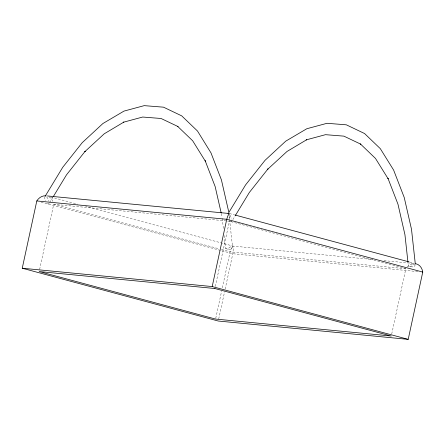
<?xml version="1.0" encoding="UTF-8"?>
<svg xmlns="http://www.w3.org/2000/svg" width="445" height="445" viewBox="0 0 445 445"><rect width="100%" height="100%" fill="white"/><g stroke="black" fill="none" stroke-linecap="round" stroke-linejoin="round"><path stroke-width="0.33" stroke-dasharray="2.23 1.67" d="M229.692 219.257L229.77 213.95M229.131 215.747L232.557 247.008L231.033 249.506L225.565 248.499L224.141 235.505M415.374 264.658L413.856 267.15L408.382 266.143L408.009 262.722M39.616 269.514L53.717 204.283L226.65 220.976M215.313 286.474L229.414 221.243L227.339 221.043M215.73 318.386L221.61 291.208M222.344 287.809L230.126 251.792L231.723 247.292L232.596 246.046L372.971 259.563M218.701 318.982L224.58 291.803M225.164 289.083L232.807 253.745L233.33 248.466L232.924 246.046L85.562 206.352M391.722 333.989L405.829 268.752L230.087 221.421M44.867 196.757L44.7 198.114L45.546 201.057M49.173 203.098L48.288 204.116L46.619 202.848M49.729 202.503L52.944 197.202M232.907 219.563L235.049 216.025M231.834 221.332L231.111 221.76L230.026 221.154M407.08 267.033L410.262 264.525L413.911 263.546M414.851 264.197L412.754 264.886L410.251 266.8L408.382 266.143M384.007 260.625L414.362 263.557M405.829 268.752L230.126 251.792L220.069 249.083M417.916 271.611L232.807 253.745L40.15 201.858M229.531 213.539L234.22 214.802M409.717 262.066L414.401 263.329M50.73 196.974L77.525 204.188M53.717 204.283L219.396 248.905M48.978 196.768L51.398 198.726L53.016 201.607M225.565 248.499L227.428 249.156C228.797 248.032 230.488 246.269 232.401 246.691L232.557 247.008M46.675 196.935L47.832 198.426L49.033 201.401M230.082 215.235L231.856 219.046M221.343 213.65L222.116 217.038M222.266 218.406L223.54 230.032"/><path stroke-width="0.67" d="M415.741 263.69C419.68 264.486 422.305 268.24 422.75 272.079L408.204 339.357L218.261 321.023L22.25 268.229L36.796 200.956C38.715 197.814 42.297 195.333 46.102 195.845M22.25 268.229L212.193 286.563L226.739 219.29L227.818 215.981L229.203 213.539M45.223 196.167L62.756 167.27L82.219 142.678L102.923 123.51L123.977 111.1L144.219 105.643L163.515 107.173L181.721 115.872L197.491 131.019L210.997 152.913L221.415 179.875L228.686 211.67M53.3 196.612L66.528 174.813L85.195 151.228L84.823 151.667L104.236 133.795L123.871 122.086L123.399 122.23L142.678 117.035L161.068 118.487L178.022 126.552L177.611 126.324L192.663 140.776L205.356 161.196L205.151 160.695L215.146 186.544L221.187 212.971M228.046 213.811L245.579 184.92L265.036 160.322L285.746 141.154L306.8 128.744L327.036 123.293L346.338 124.823L364.544 133.517L380.314 148.663L393.614 170.057L404.238 197.519L411.508 229.314L415.302 263.98M235.411 215.436L249.35 192.457L268.012 168.872L267.645 169.311L287.053 151.439L306.694 139.73L306.216 139.875L325.501 134.679L343.885 136.137L360.845 144.202L360.433 143.969L375.485 158.426L388.174 178.84L387.973 178.339L397.969 204.194L404.939 234.682L407.932 262.038M47.404 195.956L228.841 213.472M36.796 200.956L226.739 219.29L422.75 272.079M234.893 214.98L409.044 261.888M212.193 286.563L408.204 339.357M214.874 288.516L39.171 271.556L215.586 319.071L391.283 336.025L214.874 288.516"/></g></svg>
